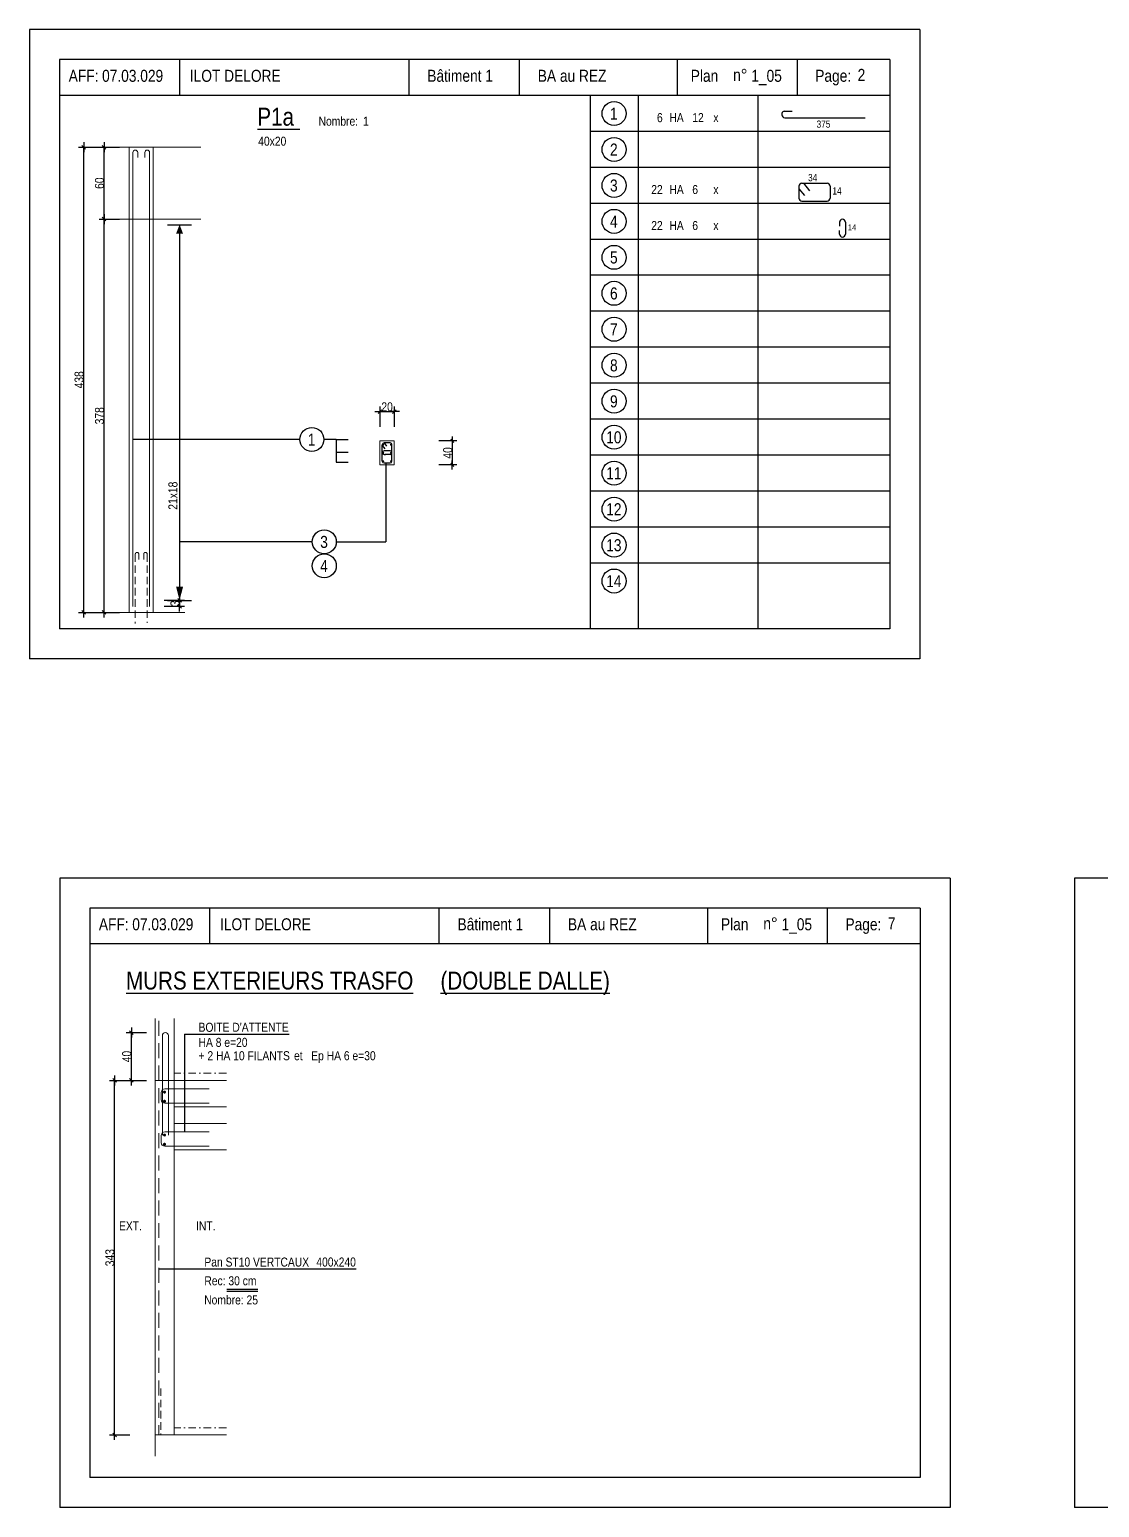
# Model space of a CAD drawing. Header units: metres. Extents: x -9927 to 45032, y -190416 to 12166.
# Drawn here: x 1966 to 3751, y -60588 to -58122 of the extents above; entities that cross this region are included whole.
import ezdxf
from ezdxf.enums import TextEntityAlignment as Align

# ---------------------------------------------------------------- set-up
doc = ezdxf.new("R2010")
doc.units = ezdxf.units.M
doc.header["$PDMODE"] = 65
doc.linetypes.add('CACHE2', pattern=[0.1875, 0.125, -0.0625])
doc.linetypes.add('TIRETPT2', pattern=[12.7, 6.35, -3.175, 0, -3.175])
for name, color, linetype in [('01_cote_gen', 4, 'Continuous'), ('01_fenetres', 171, 'Continuous'), ('01_linteaux', 3, 'Continuous'), ('01_sem', 42, 'Continuous'), ('01_texte', 230, 'Continuous'), ('AA_COTES', 2, 'Continuous')]:
    doc.layers.add(name, color=color, linetype=linetype)
doc.styles.add('STYLE2', font='ARIALN.TTF')
doc.dimstyles.new('JB25', dxfattribs={"dimscale": 0.1, "dimtxt": 150, "dimasz": 17, "dimexe": 0.1, "dimexo": 0.1, "dimgap": 0.09, "dimtad": 1, "dimdec": 1, "dimlfac": 0.5, "dimdsep": 46, "dimtxsty": 'STYLE2', "dimblk1": 'BOND_G', "dimblk2": 'BOND_D', "dimsah": 1, "dimcen": 1.5, "dimdle": 0.01, "dimse1": 1, "dimse2": 1, "dimclrd": 4, "dimclre": 2, "dimclrt": 5, "dimadec": 0, "dimazin": 0, "dimtfac": 2.333333, "dimtdec": 1, "dimtix": 1, "dimtmove": 2, "dimatfit": 3, "dimldrblk": 'BOND_G', "dimfxl": 1, "dimtolj": 1, "dimtzin": 0, "dimarcsym": 0})
doc.dimstyles.new('JB50', dxfattribs={"dimscale": 0.1, "dimtxt": 150, "dimasz": 15, "dimexe": 0.1, "dimexo": 0.1, "dimgap": 0.09, "dimtad": 1, "dimdec": 1, "dimdsep": 46, "dimtxsty": 'STYLE2', "dimblk1": 'BOND_G', "dimblk2": 'BOND_D', "dimsah": 1, "dimcen": 1.5, "dimdle": 0.01, "dimse1": 1, "dimse2": 1, "dimclrd": 4, "dimclre": 2, "dimclrt": 6, "dimazin": 2, "dimtfac": 2.333333, "dimtdec": 1, "dimtix": 1, "dimtmove": 2, "dimatfit": 3, "dimldrblk": 'BOND_G', "dimfxl": 1, "dimtolj": 1, "dimtzin": 0, "dimarcsym": 0})

# ---------------------------------------------------------------- blocks, each defined once
blk = doc.blocks.new('BOND_G')
at = {"layer": 'AA_COTES', "color": 0}
for p, q in [((0, -5), (0, 15)), ((5, 0), (-5, 0)), ((1.8, 1.8), (-1.8, -1.8))]:
    blk.add_line(p, q, dxfattribs=at)
blk = doc.blocks.new('BOND_D')
at = {"layer": 'AA_COTES', "color": 0}
for p, q in [((5, 0), (-5, 0)), ((-1.8, -1.8), (1.8, 1.8)), ((0, 5), (0, -15))]:
    blk.add_line(p, q, dxfattribs=at)
blk = doc.blocks.new('*D605')
at = {"layer": '01_cote_gen', "color": 4, "linetype": 'Continuous', "lineweight": -2, "transparency": 16777216}
blk.add_line((2090.4, -58436.8), (2090.4, -58320.2), dxfattribs=at)
at = {"layer": 'DEFPOINTS', "color": 0, "linetype": 'Continuous', "lineweight": 0, "transparency": 16777216}
for p in [(2090.4, -58318.5), (2219.1, -58318.5), (2228.1, -58438.5)]:
    blk.add_point(p, dxfattribs=at)
at = {"layer": '01_cote_gen', "color": 4, "linetype": 'Continuous', "lineweight": -2, "transparency": 16777216, "xscale": 1.7, "yscale": 1.7, "zscale": 1.7}
for name, p, rotation in [('BOND_D', (2090.4, -58318.5), 90), ('BOND_G', (2090.4, -58438.5), 270)]:
    blk.add_blockref(name, p, dxfattribs=dict(at, rotation=rotation))
at = {"layer": '01_cote_gen', "color": 5, "linetype": 'Continuous', "lineweight": 0, "transparency": 16777216, "insert": (2082.7, -58378.5), "char_height": 15, "attachment_point": 5, "rotation": 90, "style": 'STYLE2'}
blk.add_mtext('\\A1;60', dxfattribs=at)
blk = doc.blocks.new('*D606')
at = {"layer": '01_cote_gen', "color": 4, "linetype": 'Continuous', "lineweight": -2, "transparency": 16777216}
blk.add_line((2216.2, -59076.2), (2216.2, -59082.8), dxfattribs=at)
at = {"layer": 'DEFPOINTS', "color": 0, "linetype": 'Continuous', "lineweight": 0, "transparency": 16777216}
for p in [(2166.3, -59084.5), (2209.4, -59074.5), (2216.2, -59084.5)]:
    blk.add_point(p, dxfattribs=at)
at = {"layer": '01_cote_gen', "color": 4, "linetype": 'Continuous', "lineweight": -2, "transparency": 16777216, "xscale": 1.7, "yscale": 1.7, "zscale": 1.7}
for name, p, rotation in [('BOND_G', (2216.2, -59074.5), 90), ('BOND_D', (2216.2, -59084.5), 270)]:
    blk.add_blockref(name, p, dxfattribs=dict(at, rotation=rotation))
at = {"layer": '01_cote_gen', "color": 5, "linetype": 'Continuous', "lineweight": 0, "transparency": 16777216, "insert": (2208.6, -59079.5), "char_height": 15, "attachment_point": 5, "rotation": 90, "style": 'STYLE2'}
blk.add_mtext('\\A1;3', dxfattribs=at)
blk = doc.blocks.new('*D607')
at = {"layer": '01_cote_gen', "color": 4, "linetype": 'Continuous', "lineweight": -2, "transparency": 16777216}
blk.add_line((2671.2, -58810), (2671.2, -58847), dxfattribs=at)
at = {"layer": 'DEFPOINTS', "color": 0, "linetype": 'Continuous', "lineweight": 0, "transparency": 16777216}
for p in [(2574.4, -58808.5), (2574.4, -58848.5), (2671.2, -58848.5)]:
    blk.add_point(p, dxfattribs=at)
at = {"layer": '01_cote_gen', "color": 4, "linetype": 'Continuous', "lineweight": -2, "transparency": 16777216, "xscale": 1.5, "yscale": 1.5, "zscale": 1.5}
for name, p, rotation in [('BOND_G', (2671.2, -58808.5), 90), ('BOND_D', (2671.2, -58848.5), 270)]:
    blk.add_blockref(name, p, dxfattribs=dict(at, rotation=rotation))
at = {"layer": '01_cote_gen', "color": 6, "linetype": 'Continuous', "lineweight": 0, "transparency": 16777216, "insert": (2663.6, -58828.5), "char_height": 15, "attachment_point": 5, "rotation": 90, "style": 'STYLE2'}
blk.add_mtext('\\A1;40', dxfattribs=at)
blk = doc.blocks.new('*D608')
at = {"layer": '01_cote_gen', "color": 4, "linetype": 'Continuous', "lineweight": -2, "transparency": 16777216}
blk.add_line((2552.1, -58759.4), (2572.7, -58759.4), dxfattribs=at)
at = {"layer": 'DEFPOINTS', "color": 0, "linetype": 'Continuous', "lineweight": 0, "transparency": 16777216}
for p in [(2574.4, -58759.4), (2550.4, -58808.5), (2574.4, -58808.5)]:
    blk.add_point(p, dxfattribs=at)
at = {"layer": '01_cote_gen', "color": 4, "linetype": 'Continuous', "lineweight": -2, "transparency": 16777216, "xscale": 1.7, "yscale": 1.7, "zscale": 1.7, "rotation": 180}
blk.add_blockref('BOND_G', (2550.4, -58759.4), dxfattribs=at)
at = {"layer": '01_cote_gen', "color": 4, "linetype": 'Continuous', "lineweight": -2, "transparency": 16777216, "xscale": 1.7, "yscale": 1.7, "zscale": 1.7}
blk.add_blockref('BOND_D', (2574.4, -58759.4), dxfattribs=at)
at = {"layer": '01_cote_gen', "color": 5, "linetype": 'Continuous', "lineweight": 0, "transparency": 16777216, "insert": (2562.4, -58751.7), "char_height": 15, "attachment_point": 5, "style": 'STYLE2'}
blk.add_mtext('\\A1;20', dxfattribs=at)
blk = doc.blocks.new('*D609')
at = {"layer": '01_cote_gen', "color": 4, "linetype": 'Continuous', "lineweight": -2, "transparency": 16777216}
blk.add_line((2090.4, -59092.8), (2090.4, -58440.2), dxfattribs=at)
at = {"layer": 'DEFPOINTS', "color": 0, "linetype": 'Continuous', "lineweight": 0, "transparency": 16777216}
for p in [(2090.4, -58438.5), (2115.9, -58438.5), (2115.9, -59094.5)]:
    blk.add_point(p, dxfattribs=at)
at = {"layer": '01_cote_gen', "color": 4, "linetype": 'Continuous', "lineweight": -2, "transparency": 16777216, "xscale": 1.7, "yscale": 1.7, "zscale": 1.7}
for name, p, rotation in [('BOND_D', (2090.4, -58438.5), 90), ('BOND_G', (2090.4, -59094.5), 270)]:
    blk.add_blockref(name, p, dxfattribs=dict(at, rotation=rotation))
at = {"layer": '01_cote_gen', "color": 5, "linetype": 'Continuous', "lineweight": 0, "transparency": 16777216, "insert": (2082.7, -58766.5), "char_height": 15, "attachment_point": 5, "rotation": 90, "style": 'STYLE2'}
blk.add_mtext('\\A1;378', dxfattribs=at)
blk = doc.blocks.new('*D610')
at = {"layer": '01_cote_gen', "color": 4, "linetype": 'Continuous', "lineweight": -2, "transparency": 16777216}
blk.add_line((2056.4, -59092.8), (2056.4, -58320.2), dxfattribs=at)
at = {"layer": 'DEFPOINTS', "color": 0, "linetype": 'Continuous', "lineweight": 0, "transparency": 16777216}
for p in [(2056.4, -58318.5), (2115.9, -58318.5), (2098.9, -59094.5)]:
    blk.add_point(p, dxfattribs=at)
at = {"layer": '01_cote_gen', "color": 4, "linetype": 'Continuous', "lineweight": -2, "transparency": 16777216, "xscale": 1.7, "yscale": 1.7, "zscale": 1.7}
for name, p, rotation in [('BOND_D', (2056.4, -58318.5), 90), ('BOND_G', (2056.4, -59094.5), 270)]:
    blk.add_blockref(name, p, dxfattribs=dict(at, rotation=rotation))
at = {"layer": '01_cote_gen', "color": 5, "linetype": 'Continuous', "lineweight": 0, "transparency": 16777216, "insert": (2048.7, -58706.5), "char_height": 15, "attachment_point": 5, "rotation": 90, "style": 'STYLE2'}
blk.add_mtext('\\A1;438', dxfattribs=at)
blk = doc.blocks.new('*D636')
at = {"layer": '01_cote_gen', "color": 4, "linetype": 'Continuous', "lineweight": -2, "transparency": 16777216}
blk.add_line((2135.8, -59873.7), (2135.8, -59797.2), dxfattribs=at)
at = {"layer": 'DEFPOINTS', "color": 0, "linetype": 'Continuous', "lineweight": 0, "transparency": 16777216}
for p in [(2135.8, -59795.5), (2189.4, -59795.5), (2175.6, -59875.4)]:
    blk.add_point(p, dxfattribs=at)
at = {"layer": '01_cote_gen', "color": 4, "linetype": 'Continuous', "lineweight": -2, "transparency": 16777216, "xscale": 1.7, "yscale": 1.7, "zscale": 1.7}
for name, p, rotation in [('BOND_D', (2135.8, -59795.5), 90), ('BOND_G', (2135.8, -59875.4), 270)]:
    blk.add_blockref(name, p, dxfattribs=dict(at, rotation=rotation))
at = {"layer": '01_cote_gen', "color": 5, "linetype": 'Continuous', "lineweight": 0, "transparency": 16777216, "insert": (2128.1, -59835.5), "char_height": 15, "attachment_point": 5, "rotation": 90, "style": 'STYLE2'}
blk.add_mtext('\\A1;40', dxfattribs=at)
blk = doc.blocks.new('*D637')
at = {"layer": '01_cote_gen', "color": 4, "linetype": 'Continuous', "lineweight": -2, "transparency": 16777216}
blk.add_line((2135.8, -59873.7), (2135.8, -59797.2), dxfattribs=at)
at = {"layer": 'DEFPOINTS', "color": 0, "linetype": 'Continuous', "lineweight": 0, "transparency": 16777216}
for p in [(2135.8, -59795.5), (2189.4, -59795.5), (2175.6, -59875.4)]:
    blk.add_point(p, dxfattribs=at)
at = {"layer": '01_cote_gen', "color": 4, "linetype": 'Continuous', "lineweight": -2, "transparency": 16777216, "xscale": 1.7, "yscale": 1.7, "zscale": 1.7}
for name, p, rotation in [('BOND_D', (2135.8, -59795.5), 90), ('BOND_G', (2135.8, -59875.4), 270)]:
    blk.add_blockref(name, p, dxfattribs=dict(at, rotation=rotation))
at = {"layer": '01_cote_gen', "color": 5, "linetype": 'Continuous', "lineweight": 0, "transparency": 16777216, "insert": (2128.1, -59835.5), "char_height": 15, "attachment_point": 5, "rotation": 90, "style": 'STYLE2'}
blk.add_mtext('\\A1;40', dxfattribs=at)
blk = doc.blocks.new('*D638')
at = {"layer": '01_cote_gen', "color": 4, "linetype": 'Continuous', "lineweight": -2, "transparency": 16777216}
blk.add_line((2107.7, -60464.9), (2107.7, -59877.1), dxfattribs=at)
at = {"layer": 'DEFPOINTS', "color": 0, "linetype": 'Continuous', "lineweight": 0, "transparency": 16777216}
for p in [(2107.7, -59875.4), (2281.3, -59875.4), (2281.3, -60466.6)]:
    blk.add_point(p, dxfattribs=at)
at = {"layer": '01_cote_gen', "color": 4, "linetype": 'Continuous', "lineweight": -2, "transparency": 16777216, "xscale": 1.7, "yscale": 1.7, "zscale": 1.7}
for name, p, rotation in [('BOND_D', (2107.7, -59875.4), 90), ('BOND_G', (2107.7, -60466.6), 270)]:
    blk.add_blockref(name, p, dxfattribs=dict(at, rotation=rotation))
at = {"layer": '01_cote_gen', "color": 5, "linetype": 'Continuous', "lineweight": 0, "transparency": 16777216, "insert": (2100, -60171), "char_height": 15, "attachment_point": 5, "rotation": 90, "style": 'STYLE2'}
blk.add_mtext('\\A1;343', dxfattribs=at)

msp = doc.modelspace()

# ---------------------------------------------------------------- linework, layer by layer
at = {"layer": '01_cote_gen', "color": 2, "linetype": 'CACHE2', "lineweight": 0, "ltscale": 100}
for p, q in [((2142.33, -58997.51), (2142.33, -59113.07)), ((2148.33, -58997.51), (2148.33, -59006.48)), ((2156.33, -58997.51), (2156.33, -59006.48)), ((2162.33, -58997.51), (2162.33, -59112.22)), ((2184.7, -60389.23), (2184.7, -60466.64))]:
    msp.add_line(p, q, dxfattribs=at)
for centre in [(2145.33, -58997.51), (2159.33, -58997.51)]:
    msp.add_arc(centre, 3, 0, 180, dxfattribs=at)
at = {"layer": '01_fenetres', "ltscale": 30}
for p, q in [((2015.99, -58172.22), (2015.99, -59122.22)), ((3400.99, -58172.22), (2015.99, -58172.22)), ((2215.99, -58172.22), (2215.99, -58232.22)), ((2598.49, -58172.22), (2598.49, -58232.22)), ((2782.75, -58172.22), (2782.75, -58232.22)), ((3046.86, -58232.22), (3046.86, -58172.22)), ((3246.86, -58232.22), (3246.86, -58172.22)), ((3400.99, -58172.22), (3400.99, -59122.22)), ((3400.99, -58232.22), (2015.99, -58232.22)), ((3400.99, -59122.22), (2015.99, -59122.22)), ((2066.35, -59587.7), (2066.35, -60537.7)), ((2066.35, -59587.7), (2066.35, -60537.7)), ((2066.35, -59587.7), (2066.35, -60537.7)), ((3451.35, -59587.7), (2066.35, -59587.7)), ((2266.35, -59587.7), (2266.35, -59647.7)), ((2648.85, -59587.7), (2648.85, -59647.7)), ((2833.12, -59587.7), (2833.12, -59647.7)), ((3097.22, -59647.7), (3097.22, -59587.7)), ((3297.22, -59647.7), (3297.22, -59587.7)), ((3451.35, -59587.7), (3451.35, -60537.7)), ((3451.35, -59647.7), (2066.35, -59647.7)), ((3451.35, -60537.7), (2066.35, -60537.7))]:
    msp.add_line(p, q, dxfattribs=at)
at = {"layer": '01_linteaux', "linetype": 'Continuous'}
for p, q in [((3224.53, -58258.47), (3238.27, -58258.47)), ((3225.76, -58269.45), (3360.08, -58269.45)), ((3254.44, -58378.75), (3296.21, -58378.75)), ((3257.13, -58378.75), (3267.11, -58391.06)), ((3249.44, -58383.75), (3249.44, -58403.36)), ((3249.44, -58387.89), (3258.63, -58399.22)), ((3301.21, -58383.75), (3301.21, -58403.36)), ((3254.44, -58408.36), (3296.21, -58408.36)), ((3317.02, -58443.75), (3317.02, -58450.12)), ((3327.02, -58443.75), (3327.02, -58463.36)), ((3317.02, -58463.36), (3317.02, -58457.51))]:
    msp.add_line(p, q, dxfattribs=at)
for centre, start, end in [((3225.64, -58263.35), 102.77382, 192.77382), ((3225.76, -58264.45), 180, 270), ((3254.44, -58383.75), 90, 180), ((3296.21, -58383.75), 0, 90), ((3254.44, -58403.36), 180, 270), ((3296.21, -58403.36), 270, 0), ((3322.02, -58443.75), 90, 180), ((3322.02, -58443.75), 0, 90), ((3322.02, -58463.36), 180, 270), ((3322.02, -58463.36), 270, 0)]:
    msp.add_arc(centre, 5, start, end, dxfattribs=at)
at = {"layer": '01_sem', "color": 2, "lineweight": 0, "ltscale": 7}
for p, q in [((2132.33, -58318.51), (2115.89, -58318.51)), ((2132.33, -58318.51), (2132.33, -59094.51)), ((2251.51, -58318.51), (2132.33, -58318.51)), ((2138.33, -58327.29), (2138.33, -59084.51)), ((2146.33, -58327.29), (2146.33, -58335.69)), ((2158.33, -58327.29), (2158.33, -58335.69)), ((2166.33, -58327.29), (2166.33, -59084.51)), ((2172.33, -58318.51), (2172.33, -59094.51)), ((2132.33, -58438.51), (2115.89, -58438.51)), ((2251.51, -58438.51), (2132.33, -58438.51)), ((2550.4, -58848.53), (2550.4, -58808.53)), ((2574.4, -58808.53), (2550.4, -58808.53)), ((2550.4, -58848.53), (2550.4, -58808.53)), ((2574.4, -58808.53), (2550.4, -58808.53)), ((2574.4, -58848.53), (2574.4, -58808.53)), ((2550.4, -58848.53), (2574.4, -58848.53)), ((2550.4, -58848.53), (2574.4, -58848.53)), ((2115.89, -59094.51), (2224.92, -59094.51)), ((2175.42, -59772.27), (2175.42, -60502.3)), ((2207.42, -59772.27), (2207.42, -59875.42)), ((2187.6, -59800.42), (2187.6, -59966.47)), ((2197.6, -59800.42), (2197.6, -59966.47)), ((2294.6, -59875.42), (2175.42, -59875.42)), ((2207.42, -59875.42), (2207.42, -60466.64)), ((2185.61, -59895.42), (2185.61, -59907.42)), ((2191.61, -59889.42), (2265.61, -59889.42)), ((2191.61, -59913.42), (2265.61, -59913.42)), ((2294.75, -59919.43), (2207.58, -59919.43)), ((2294.6, -59947.1), (2207.42, -59947.1)), ((2185.61, -59967.1), (2185.61, -59979.1)), ((2191.61, -59961.1), (2265.61, -59961.1)), ((2191.61, -59985.1), (2265.61, -59985.1)), ((2294.75, -59991.11), (2207.58, -59991.11)), ((2294.6, -60466.64), (2175.42, -60466.64))]:
    msp.add_line(p, q, dxfattribs=at)
at = {"layer": '01_sem', "color": 5, "linetype": 'CACHE2', "lineweight": 0, "ltscale": 200}
msp.add_line((2181.42, -59775.7), (2181.42, -60466.64), dxfattribs=at)
at = {"layer": '01_sem', "color": 2, "linetype": 'TIRETPT2', "lineweight": 0, "ltscale": 2}
for p, q in [((2294.6, -59863.42), (2207.42, -59863.42)), ((2294.6, -60454.64), (2207.42, -60454.64))]:
    msp.add_line(p, q, dxfattribs=at)
at = {"layer": '01_sem', "color": 2, "lineweight": 0, "ltscale": 7, "const_width": 2.5, "flags": 128}
for points in [[(2189.8, -59910.07, 1), (2192.3, -59910.07, 1)], [(2189.87, -59894.75, 1), (2192.37, -59894.75, 1)], [(2189.8, -59981.75, 1), (2192.3, -59981.75, 1)], [(2189.87, -59966.43, 1), (2192.37, -59966.43, 1)]]:
    msp.add_lwpolyline(points, format="xyb", close=True, dxfattribs=at)
at = {"layer": '01_sem', "color": 2, "lineweight": 0, "ltscale": 7}
for centre, radius, start, end in [((2142.33, -58327.29), 4, 0, 180), ((2162.33, -58327.29), 4, 0, 180), ((2192.6, -59800.42), 5, 0, 180), ((2191.61, -59895.42), 6, 90, 180), ((2191.61, -59907.42), 6, 180, 270), ((2191.61, -59967.1), 6, 90, 180), ((2191.61, -59979.1), 6, 180, 270)]:
    msp.add_arc(centre, radius, start, end, dxfattribs=at)
at = {"layer": '01_texte', "ltscale": 30}
for p, q in [((1965.99, -58122.22), (1965.99, -59172.22)), ((3450.99, -58122.22), (1965.99, -58122.22)), ((3450.99, -58122.22), (3450.99, -59172.22)), ((2900.99, -58232.22), (2900.99, -59122.22)), ((2980.99, -58232.22), (2980.99, -59122.22)), ((3180.99, -58232.22), (3180.99, -59122.22)), ((3400.99, -58292.22), (2900.99, -58292.22)), ((3400.99, -58352.22), (2900.99, -58352.22)), ((3400.99, -58412.22), (2900.99, -58412.22)), ((2196.06, -58447.79), (2236.38, -58447.79)), ((2216.22, -58447.79), (2216.22, -59081.38)), ((3400.99, -58472.22), (2900.99, -58472.22)), ((3400.99, -58532.22), (2900.99, -58532.22)), ((3400.99, -58592.22), (2900.99, -58592.22)), ((3400.99, -58652.22), (2900.99, -58652.22)), ((3400.99, -58712.22), (2900.99, -58712.22)), ((3400.99, -58772.22), (2900.99, -58772.22)), ((2554.4, -58842.19), (2554.4, -58814.92)), ((2554.4, -58816.17), (2558.4, -58821.53)), ((2567.4, -58811.92), (2557.4, -58811.92)), ((2557.4, -58811.92), (2561.4, -58817.28)), ((2567.4, -58825.08), (2557.4, -58825.08)), ((2570.4, -58842.19), (2570.4, -58814.92)), ((2557.4, -58831.08), (2559.49, -58831.08)), ((2557.4, -58845.19), (2567.4, -58845.19)), ((2565.22, -58831.08), (2559.3, -58831.08)), ((2567.4, -58831.08), (2559.55, -58831.08)), ((3400.99, -58832.22), (2900.99, -58832.22)), ((3400.99, -58892.22), (2900.99, -58892.22)), ((3400.99, -58952.22), (2900.99, -58952.22)), ((3400.99, -59012.22), (2900.99, -59012.22)), ((2196.06, -59074.51), (2236.38, -59074.51)), ((3450.99, -59172.22), (1965.99, -59172.22)), ((2016.35, -59537.7), (2016.35, -60587.7)), ((3501.35, -59537.7), (2016.35, -59537.7)), ((3501.35, -59537.7), (3501.35, -60587.7)), ((3708.92, -59537.7), (3708.92, -60587.7)), ((5193.92, -59537.7), (3708.92, -59537.7)), ((3501.35, -60587.7), (2016.35, -60587.7)), ((5193.92, -60587.7), (3708.92, -60587.7))]:
    msp.add_line(p, q, dxfattribs=at)
at = {"layer": '01_texte'}
for p, q in [((2416.93, -58806.06), (2138.33, -58806.06)), ((2477.41, -58806.06), (2456.93, -58806.06)), ((2477.41, -58806.06), (2477.41, -58844.08)), ((2477.41, -58806.06), (2497.42, -58806.06)), ((2477.41, -58827.02), (2497.42, -58827.02)), ((2477.41, -58844.08), (2497.42, -58844.08)), ((2560.51, -58845.19), (2560.51, -58976.76)), ((2437.61, -58976.76), (2216.22, -58976.76)), ((2477.61, -58976.76), (2560.51, -58976.76)), ((2224.18, -59798.06), (2398.96, -59798.06)), ((2224.18, -59798.06), (2224.18, -59961.1)), ((2181.42, -60189.92), (2510.85, -60189.92)), ((2346.9, -60224.11), (2295.14, -60224.11)), ((2346.9, -60227.41), (2295.14, -60227.41))]:
    msp.add_line(p, q, dxfattribs=at)
at = {"layer": '01_texte', "ltscale": 30, "const_width": 1.5, "flags": 128}
for points in [[(2556.87, -58814.77, -1), (2555.37, -58814.77, -1)], [(2567.93, -58814.77, 1), (2569.43, -58814.77, 1)], [(2556.87, -58828.42, 1), (2555.37, -58828.42, 1)], [(2556.87, -58842.33, 1), (2555.37, -58842.33, 1)], [(2567.93, -58828.42, -1), (2569.43, -58828.42, -1)], [(2567.93, -58842.33, -1), (2569.43, -58842.33, -1)]]:
    msp.add_lwpolyline(points, format="xyb", close=True, dxfattribs=at)
at = {"layer": '01_texte'}
for centre in [(2940.99, -58262.22), (2940.99, -58322.22), (2940.99, -58382.22), (2940.99, -58442.22), (2940.99, -58502.22), (2940.99, -58562.22), (2940.99, -58622.22), (2940.99, -58682.22), (2940.99, -58742.22), (2436.93, -58806.06), (2940.99, -58802.22), (2940.99, -58862.22), (2940.99, -58922.22), (2457.61, -58976.76), (2940.99, -58982.22), (2457.61, -59016.76), (2940.99, -59042.22)]:
    msp.add_circle(centre, 20, dxfattribs=at)
at = {"layer": '01_texte', "ltscale": 30}
for centre, start, end in [((2557.4, -58814.92), 90.00091, 180), ((2557.4, -58828.08), 90.00091, 180), ((2567.4, -58814.92), 0, 90.00091), ((2567.4, -58828.08), 0, 90.00091), ((2557.4, -58828.08), 180, 269.99909), ((2557.4, -58842.19), 180, 270), ((2567.4, -58828.08), 269.99909, 0), ((2567.4, -58842.19), 270, 0)]:
    msp.add_arc(centre, 3, start, end, dxfattribs=at)
for points in [[(2216.22, -58447.79), (2210.32, -58462.86), (2216.22, -58462.86)], [(2216.22, -58447.79), (2222.12, -58462.86), (2216.22, -58462.86)], [(2216.22, -59074.51), (2210.32, -59051.44), (2216.22, -59051.44)], [(2216.22, -59074.51), (2222.12, -59051.44), (2216.22, -59051.44)]]:
    msp.add_solid(points, dxfattribs=at)

# ---------------------------------------------------------------- texts
at = {"layer": '01_texte', "style": 'STYLE2'}
for s, height, p in [('AFF:', 20, (2031.29, -58209.37)), ('07.03.029', 20, (2086.95, -58209.37)), ('ILOT DELORE', 20, (2233.33, -58209.37)), ('Bâtiment 1', 20, (2629.44, -58209.37)), ('BA au REZ', 20, (2813.7, -58209.37)), ('Plan', 20, (3068.9, -58209.37)), ('n%%D', 20, (3139.59, -58207.93)), ('1_05', 20, (3169.93, -58209.37)), ('Page:', 20, (3276.57, -58209.37)), ('2', 20, (3347.26, -58207.93)), ('%%UP1a ', 30, (2345.94, -58282.61)), ('Nombre:', 15, (2448.12, -58282.61)), ('1', 15, (2522.22, -58282.61)), ('HA', 15, (3033.28, -58276.62)), ('12', 15, (3071.45, -58276.62)), ('375', 12, (3278.82, -58285.96)), ('40x20', 15, (2347.42, -58315.95)), ('HA', 15, (3033.28, -58396.62)), ('6', 15, (3071.45, -58396.62)), ('34', 12, (3264.65, -58375.2)), ('14', 12, (3305.19, -58397.41)), ('HA', 15, (3033.28, -58456.62)), ('6', 15, (3071.45, -58456.62)), ('14', 10, (3331.01, -58457.41)), ('AFF:', 20, (2081.65, -59624.86)), ('07.03.029', 20, (2137.31, -59624.86)), ('ILOT DELORE', 20, (2283.7, -59624.86)), ('Bâtiment 1', 20, (2679.8, -59624.86)), ('BA au REZ', 20, (2864.06, -59624.86)), ('Plan', 20, (3119.27, -59624.86)), ('n%%D', 20, (3189.95, -59623.41)), ('1_05', 20, (3220.3, -59624.86)), ('Page:', 20, (3326.94, -59624.86)), ('7', 20, (3397.62, -59623.41)), ('%%UMURS EXTERIEURS TRASFO', 30, (2126.94, -59723.72)), ('%%U(DOUBLE DALLE)', 30, (2651.41, -59723.72)), ("BOITE D'ATTENTE", 15, (2247.89, -59794.19)), ('HA 8 e=20', 15, (2247.89, -59819.34)), ('+ 2 HA 10 FILANTS', 15, (2247.89, -59841.64)), ('et   Ep HA 6 e=30', 15, (2407.17, -59841.64)), ('EXT.', 15, (2115.22, -60125.45)), ('INT.', 15, (2243.76, -60125.45)), ('Pan ST10 VERTCAUX  ', 15, (2257.56, -60185.81)), ('400x240', 15, (2444.37, -60185.81)), ('Rec: 30 cm', 15, (2257.56, -60217.09)), ('Nombre: 25', 15, (2257.29, -60249))]:
    msp.add_text(s, height=height, dxfattribs=at).set_placement(p)
for s, p in [('1', (2940.59, -58262.45)), ('2', (2940.59, -58322.45)), ('3', (2940.59, -58382.45)), ('4', (2940.59, -58442.45)), ('5', (2940.59, -58502.45)), ('6', (2940.59, -58562.45)), ('7', (2940.59, -58622.45)), ('8', (2940.59, -58682.45)), ('9', (2940.59, -58742.45)), ('1', (2436.53, -58806.29)), ('10', (2940.59, -58802.45)), ('11', (2940.59, -58862.45)), ('12', (2940.59, -58922.45)), ('3', (2457.21, -58976.98)), ('13', (2940.59, -58982.45)), ('4', (2457.21, -59016.98)), ('14', (2940.59, -59042.45))]:
    msp.add_text(s, height=20, dxfattribs=at).set_placement(p, align=Align.MIDDLE_CENTER)
for s, p in [('6', (3022.08, -58276.62)), ('22', (3022.08, -58396.62)), ('22', (3022.08, -58456.62))]:
    msp.add_text(s, height=15, dxfattribs=at).set_placement(p, align=Align.RIGHT)
for p in [(3110.86, -58276.62), (3110.86, -58396.62), (3110.86, -58456.62)]:
    msp.add_text('x', height=15, dxfattribs=at).set_placement(p, align=Align.CENTER)
msp.add_text('21x18', height=15, rotation=90, dxfattribs=at).set_placement((2212.62, -58923.26))

# ---------------------------------------------------------------- dimensions: what is measured, and where the dimension line sits
at = {"layer": '01_cote_gen', "linetype": 'Continuous', "lineweight": 0}
for base, p1, p2, text, picture, middle in [((2056.39, -58318.51), (2098.89, -59094.51), (2115.89, -58318.51), '438', '*D610', (2048.72, -58706.51)), ((2090.39, -58438.51), (2115.89, -59094.51), (2115.89, -58438.51), '378', '*D609', (2082.72, -58766.51)), ((2216.22, -59084.51), (2209.4, -59074.51), (2166.33, -59084.51), '3', '*D606', (2208.55, -59079.51)), ((2107.66, -59875.42), (2281.33, -60466.64), (2281.33, -59875.42), '343', '*D638', (2100, -60171.03))]:
    dim = msp.add_linear_dim(base=base, p1=p1, p2=p2, angle=90, text=text, dimstyle='JB25', dxfattribs=at)
    dim.commit()
    dim.dimension.update_dxf_attribs({"geometry": picture, "text_midpoint": middle})
for base, p1, p2, dimstyle, picture, middle in [((2090.39, -58318.51), (2228.12, -58438.51), (2219.06, -58318.51), 'JB25', '*D605', (2082.72, -58378.51)), ((2671.24, -58848.53), (2574.4, -58808.53), (2574.4, -58848.53), 'JB50', '*D607', (2663.57, -58828.53)), ((2135.8, -59795.49), (2175.58, -59875.42), (2189.43, -59795.49), 'JB25', '*D636', (2128.14, -59835.46)), ((2135.8, -59795.49), (2175.58, -59875.42), (2189.43, -59795.49), 'JB25', '*D637', (2128.14, -59835.46))]:
    dim = msp.add_linear_dim(base=base, p1=p1, p2=p2, angle=90, dimstyle=dimstyle, dxfattribs=at)
    dim.commit()
    dim.dimension.update_dxf_attribs({"geometry": picture, "text_midpoint": middle})
dim = msp.add_linear_dim(base=(2574.4, -58759.41), p1=(2550.4, -58808.53), p2=(2574.4, -58808.53), text='20', dimstyle='JB25', dxfattribs=at)
dim.commit()
dim.dimension.update_dxf_attribs({"geometry": '*D608', "text_midpoint": (2562.4, -58751.74)})

doc.saveas('drawing.dxf')
